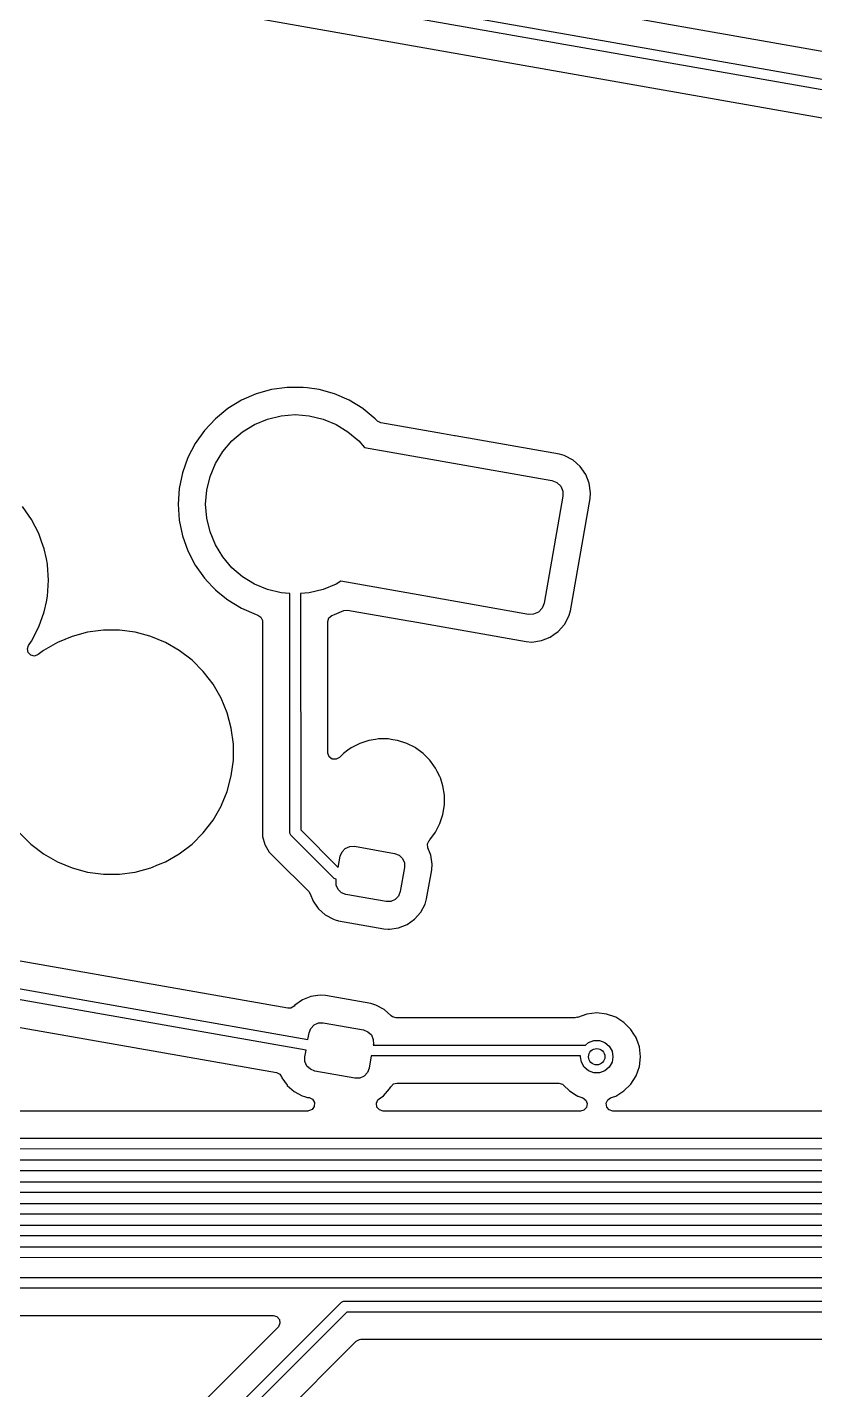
# Model space of a CAD drawing. Header units: millimetres. Extents: x 46 to 4458, y 59 to 1499.
# Drawn here: x 1808.63 to 1823.12, y 883.4 to 908.48 of the extents above; entities that cross this region are included whole.
import ezdxf

# ---------------------------------------------------------------- set-up
doc = ezdxf.new("R2010")
doc.units = ezdxf.units.MM
doc.layers.add('BLACK', color=7, linetype='Continuous')

msp = doc.modelspace()

# ---------------------------------------------------------------- linework, layer by layer
at = {"layer": 'BLACK', "linetype": 'Continuous'}
for p, q in [((1826.11236, 907.52695), (1809.44942, 910.46507)), ((1808.90449, 910.05246), (1826.48339, 906.95329)), ((1826.44899, 906.75822), (1808.87009, 909.85739)), ((1809.24087, 909.28232), (1825.90381, 906.34419)), ((1812.84017, 901.7279), (1812.57034, 901.6107)), ((1813.12345, 901.80727), (1812.84017, 901.7279)), ((1813.12346, 901.80727), (1813.12345, 901.80727)), ((1813.41491, 901.84733), (1813.12346, 901.80727)), ((1813.70911, 901.84733), (1813.41491, 901.84733)), ((1813.41491, 901.84733), (1813.41491, 901.84733)), ((1813.7793, 901.83769), (1813.70911, 901.84733)), ((1813.70911, 901.84733), (1813.70911, 901.84733)), ((1814.00057, 901.80727), (1813.7793, 901.83769)), ((1814.28386, 901.7279), (1814.00057, 901.80727)), ((1814.00057, 901.80727), (1814.00057, 901.80727)), ((1814.00057, 901.80727), (1814.00057, 901.80727)), ((1814.55369, 901.6107), (1814.28386, 901.7279)), ((1812.57033, 901.61069), (1812.31897, 901.45784)), ((1812.57034, 901.6107), (1812.57033, 901.61069)), ((1814.55369, 901.61069), (1814.55369, 901.6107)), ((1814.80506, 901.45784), (1814.55369, 901.61069)), ((1812.09075, 901.27217), (1811.88994, 901.05716)), ((1812.31897, 901.45784), (1812.09075, 901.27217)), ((1812.81293, 901.16699), (1813.05213, 901.26608)), ((1813.05213, 901.26608), (1813.30389, 901.32652)), ((1813.30389, 901.32652), (1813.56201, 901.34683)), ((1813.56201, 901.34683), (1813.82013, 901.32652)), ((1813.82013, 901.32652), (1814.07189, 901.26608)), ((1814.07189, 901.26608), (1814.3111, 901.16699)), ((1814.80506, 901.45783), (1814.80506, 901.45784)), ((1814.81389, 901.45065), (1814.80506, 901.45783)), ((1814.80506, 901.45783), (1814.80506, 901.45783)), ((1815.03326, 901.27218), (1814.81389, 901.45065)), ((1815.03327, 901.27217), (1815.03326, 901.27218)), ((1815.06901, 901.2339), (1815.03327, 901.27217)), ((1815.03327, 901.27217), (1815.03327, 901.27217)), ((1815.07549, 901.22746), (1815.06901, 901.2339)), ((1815.13809, 901.19643), (1815.07549, 901.22746)), ((1811.88994, 901.05716), (1811.72029, 900.81682)), ((1812.39529, 900.86356), (1812.59217, 901.03171)), ((1812.59217, 901.03171), (1812.81293, 901.16699)), ((1814.3111, 901.16699), (1814.53186, 901.03171)), ((1814.53186, 901.03171), (1814.72874, 900.86356)), ((1816.2878, 900.99371), (1815.13809, 901.19643)), ((1816.49304, 900.95752), (1816.2878, 900.99371)), ((1811.72029, 900.81681), (1811.58494, 900.5556)), ((1811.72029, 900.81682), (1811.72029, 900.81681)), ((1812.22713, 900.66668), (1812.39529, 900.86356)), ((1814.72874, 900.86356), (1814.83247, 900.7421)), ((1814.83247, 900.7421), (1816.26571, 900.48938)), ((1816.50275, 900.95581), (1816.49304, 900.95752)), ((1818.42072, 900.61762), (1816.50275, 900.95581)), ((1816.50275, 900.95581), (1816.50275, 900.95581)), ((1811.58494, 900.5556), (1811.48642, 900.27839)), ((1812.09185, 900.44592), (1812.22713, 900.66668)), ((1816.26571, 900.48938), (1816.26571, 900.48938)), ((1816.26571, 900.48938), (1818.28457, 900.1334)), ((1818.42074, 900.61761), (1818.42072, 900.61762)), ((1818.51145, 900.59189), (1818.42074, 900.61761)), ((1818.52013, 900.58942), (1818.51145, 900.59189)), ((1818.67455, 900.50616), (1818.52013, 900.58942)), ((1818.67456, 900.50616), (1818.67455, 900.50616)), ((1818.80561, 900.38953), (1818.67456, 900.50616)), ((1818.67456, 900.50616), (1818.67456, 900.50616)), ((1818.67456, 900.50616), (1818.67456, 900.50616)), ((1811.48642, 900.27838), (1811.42656, 899.99035)), ((1811.48642, 900.27839), (1811.48642, 900.27838)), ((1811.99277, 900.20671), (1812.09185, 900.44592)), ((1818.80562, 900.38953), (1818.80561, 900.38953)), ((1818.83283, 900.35066), (1818.80562, 900.38953)), ((1818.90624, 900.24581), (1818.83283, 900.35066)), ((1818.9069, 900.24417), (1818.90624, 900.24581)), ((1818.97102, 900.08277), (1818.9069, 900.24417)), ((1811.42656, 899.99035), (1811.40649, 899.69683)), ((1811.42656, 899.99035), (1811.42656, 899.99035)), ((1811.93233, 899.95495), (1811.99277, 900.20671)), ((1818.28457, 900.1334), (1818.37548, 900.09805)), ((1818.37548, 900.09805), (1818.44594, 900.0306)), ((1818.44594, 900.0306), (1818.48523, 899.94131)), ((1818.99645, 899.90918), (1818.97102, 900.08277)), ((1818.97102, 900.08277), (1818.97102, 900.08277)), ((1818.97102, 900.08277), (1818.97102, 900.08277)), ((1811.91201, 899.69683), (1811.93233, 899.95495)), ((1818.48736, 899.84379), (1818.14006, 897.87417)), ((1818.48523, 899.94131), (1818.48736, 899.84379)), ((1818.62427, 897.73801), (1818.98894, 899.80613)), ((1818.98894, 899.80613), (1818.99645, 899.90918)), ((1808.70913, 899.41807), (1808.53948, 899.65841)), ((1811.40649, 899.69683), (1811.42656, 899.40332)), ((1811.93233, 899.43872), (1811.91201, 899.69683)), ((1808.70914, 899.41807), (1808.70913, 899.41807)), ((1808.70914, 899.41806), (1808.70914, 899.41807)), ((1808.84449, 899.15685), (1808.70914, 899.41806)), ((1811.42656, 899.40332), (1811.42656, 899.40332)), ((1811.42656, 899.40332), (1811.48642, 899.11529)), ((1811.99277, 899.18696), (1811.93233, 899.43872)), ((1808.89497, 899.01482), (1808.84449, 899.15685)), ((1808.94301, 898.87965), (1808.89497, 899.01482)), ((1811.48642, 899.11529), (1811.48642, 899.11527)), ((1811.48642, 899.11527), (1811.58494, 898.83807)), ((1812.09185, 898.94775), (1811.99277, 899.18696)), ((1808.94301, 898.87963), (1808.94301, 898.87965)), ((1808.9823, 898.69054), (1808.94301, 898.87963)), ((1811.58494, 898.83807), (1811.72029, 898.57686)), ((1812.22713, 898.72699), (1812.09185, 898.94775)), ((1812.39529, 898.53011), (1812.22713, 898.72699)), ((1809.00278, 898.59199), (1808.9823, 898.69054)), ((1809.00286, 898.5916), (1809.00278, 898.59199)), ((1809.00364, 898.58027), (1809.00286, 898.5916)), ((1809.00286, 898.5916), (1809.00286, 898.5916)), ((1809.02294, 898.29809), (1809.00364, 898.58027)), ((1811.72029, 898.57686), (1811.72029, 898.57685)), ((1811.72029, 898.57685), (1811.88994, 898.33651)), ((1812.59217, 898.36196), (1812.39529, 898.53011)), ((1809.00286, 898.00458), (1809.02294, 898.29809)), ((1811.88994, 898.33651), (1811.95011, 898.27209)), ((1811.95011, 898.27209), (1812.04368, 898.1719)), ((1812.81293, 898.22667), (1812.59217, 898.36196)), ((1813.05213, 898.12759), (1812.81293, 898.22667)), ((1814.3111, 898.22667), (1814.07189, 898.12759)), ((1814.39827, 898.2801), (1814.3111, 898.22667)), ((1815.93007, 898.01), (1814.39827, 898.2801)), ((1808.98125, 897.90054), (1809.00286, 898.00458)), ((1812.04368, 898.1719), (1812.09075, 898.1215)), ((1812.09075, 898.1215), (1812.14199, 898.07982)), ((1812.14199, 898.07982), (1812.31896, 897.93583)), ((1813.30389, 898.06715), (1813.05213, 898.12759)), ((1813.46253, 898.05466), (1813.30389, 898.06715)), ((1813.46393, 893.64479), (1813.46253, 898.05466)), ((1813.82013, 898.06715), (1813.66062, 898.05459)), ((1813.66062, 898.05459), (1813.662, 893.70317)), ((1814.07189, 898.12759), (1813.82013, 898.06715)), ((1817.85045, 897.67138), (1815.93007, 898.01)), ((1815.93007, 898.01), (1815.93007, 898.01)), ((1808.84449, 897.43932), (1808.94301, 897.71653)), ((1808.94301, 897.71654), (1808.98125, 897.90054)), ((1808.94301, 897.71653), (1808.94301, 897.71654)), ((1808.94301, 897.71654), (1808.94301, 897.71654)), ((1812.31896, 897.93583), (1812.31896, 897.93583)), ((1812.31896, 897.93583), (1812.31897, 897.93583)), ((1812.31897, 897.93583), (1812.57033, 897.78297)), ((1812.57033, 897.78297), (1812.57034, 897.78297)), ((1812.57034, 897.78297), (1812.84017, 897.66577)), ((1814.28385, 897.66577), (1814.45643, 897.74073)), ((1814.45643, 897.74073), (1814.52576, 897.74938)), ((1814.52576, 897.74938), (1814.52737, 897.74911)), ((1814.52737, 897.74911), (1814.59031, 897.73801)), ((1814.59031, 897.73801), (1815.68914, 897.54426)), ((1818.03725, 897.7128), (1817.94797, 897.67351)), ((1818.10471, 897.78326), (1818.03725, 897.7128)), ((1818.14006, 897.87417), (1818.10471, 897.78326)), ((1818.59608, 897.63861), (1818.62427, 897.73801)), ((1812.84017, 897.66577), (1812.87096, 897.65714)), ((1812.87096, 897.65714), (1812.93021, 897.6201)), ((1812.93021, 897.6201), (1812.96002, 897.55691)), ((1812.96002, 897.55691), (1812.96151, 897.53774)), ((1812.96151, 897.53774), (1812.96151, 893.75097)), ((1814.16251, 897.53774), (1814.1822, 897.60478)), ((1814.16251, 895.12522), (1814.16251, 897.53774)), ((1814.1822, 897.60478), (1814.235, 897.65053)), ((1814.235, 897.65053), (1814.25306, 897.65714)), ((1814.25306, 897.65714), (1814.28385, 897.66577)), ((1815.68914, 897.54426), (1815.68915, 897.54426)), ((1815.68915, 897.54426), (1815.69543, 897.54315)), ((1815.69543, 897.54315), (1815.69543, 897.54315)), ((1815.69543, 897.54315), (1817.81278, 897.1698)), ((1817.94797, 897.67351), (1817.85045, 897.67138)), ((1818.39619, 897.35313), (1818.51282, 897.48419)), ((1818.51282, 897.48419), (1818.59608, 897.63861)), ((1808.70914, 897.17811), (1808.84449, 897.43932)), ((1809.45547, 897.26492), (1809.18367, 897.15234)), ((1809.73967, 897.34108), (1809.45547, 897.26492)), ((1810.03135, 897.37948), (1809.73967, 897.34108)), ((1810.03136, 897.37948), (1810.03135, 897.37948)), ((1810.32557, 897.37948), (1810.03136, 897.37948)), ((1810.03136, 897.37948), (1810.03136, 897.37948)), ((1810.32558, 897.37948), (1810.32557, 897.37948)), ((1810.61726, 897.34108), (1810.32558, 897.37948)), ((1810.32558, 897.37948), (1810.32558, 897.37948)), ((1810.61727, 897.34108), (1810.61726, 897.34108)), ((1810.61727, 897.34107), (1810.61727, 897.34108)), ((1810.88789, 897.26856), (1810.61727, 897.34107)), ((1810.90146, 897.26492), (1810.88789, 897.26856)), ((1811.17326, 897.15234), (1810.90146, 897.26492)), ((1818.09433, 897.18967), (1818.25247, 897.2525)), ((1818.25247, 897.2525), (1818.31658, 897.29738)), ((1818.31658, 897.29738), (1818.39619, 897.35313)), ((1808.63131, 897.03556), (1808.65378, 897.09969)), ((1808.64697, 896.96747), (1808.63131, 897.03556)), ((1808.69696, 896.91865), (1808.64697, 896.96747)), ((1808.65378, 897.09969), (1808.70914, 897.17811)), ((1808.92887, 897.00523), (1808.83057, 896.92981)), ((1808.92888, 897.00524), (1808.92887, 897.00523)), ((1809.18366, 897.15233), (1808.92888, 897.00524)), ((1809.18367, 897.15234), (1809.18366, 897.15233)), ((1811.17328, 897.15233), (1811.17326, 897.15234)), ((1811.42806, 897.00524), (1811.17328, 897.15233)), ((1811.42806, 897.00523), (1811.42806, 897.00524)), ((1811.42807, 897.00523), (1811.42806, 897.00523)), ((1811.42806, 897.00523), (1811.42806, 897.00523)), ((1811.66148, 896.82613), (1811.42807, 897.00523)), ((1811.42807, 897.00523), (1811.42807, 897.00523)), ((1817.81278, 897.1698), (1817.91584, 897.1623)), ((1817.91584, 897.1623), (1818.08943, 897.18772)), ((1818.08943, 897.18772), (1818.09433, 897.18967)), ((1808.7654, 896.90461), (1808.69696, 896.91865)), ((1808.83057, 896.92981), (1808.7654, 896.90461)), ((1811.66148, 896.82612), (1811.66148, 896.82613)), ((1811.86951, 896.61809), (1811.66148, 896.82612)), ((1811.86952, 896.61809), (1811.86951, 896.61809)), ((1811.98125, 896.47248), (1811.86952, 896.61809)), ((1812.04862, 896.38467), (1811.98125, 896.47248)), ((1812.04863, 896.38467), (1812.04862, 896.38467)), ((1812.19572, 896.12989), (1812.04863, 896.38467)), ((1812.19573, 896.12987), (1812.19572, 896.12989)), ((1812.30831, 895.85807), (1812.19573, 896.12987)), ((1812.30832, 895.85806), (1812.30831, 895.85807)), ((1812.38447, 895.57388), (1812.30832, 895.85806)), ((1812.42287, 895.28218), (1812.38447, 895.57388)), ((1812.42287, 894.98797), (1812.42287, 895.28218)), ((1814.5914, 895.21556), (1814.53162, 895.17212)), ((1814.74925, 895.29599), (1814.5914, 895.21556)), ((1814.91773, 895.35073), (1814.74925, 895.29599)), ((1814.74925, 895.29599), (1814.74925, 895.29599)), ((1815.03657, 895.36955), (1814.91773, 895.35073)), ((1815.09271, 895.37844), (1815.03657, 895.36955)), ((1815.26987, 895.37844), (1815.09271, 895.37844)), ((1815.35608, 895.36479), (1815.26987, 895.37844)), ((1815.44485, 895.35073), (1815.35608, 895.36479)), ((1815.61333, 895.29599), (1815.44485, 895.35073)), ((1815.76618, 895.2181), (1815.61333, 895.29599)), ((1815.61333, 895.29599), (1815.61333, 895.29599)), ((1815.77118, 895.21556), (1815.76618, 895.2181)), ((1815.9145, 895.11143), (1815.77118, 895.21556)), ((1812.38447, 894.69628), (1812.42287, 894.98797)), ((1814.16283, 895.11638), (1814.16251, 895.12522)), ((1814.18724, 895.05091), (1814.16283, 895.11638)), ((1814.24318, 895.00904), (1814.18724, 895.05091)), ((1814.31287, 895.00406), (1814.24318, 895.00904)), ((1814.37419, 895.03754), (1814.31287, 895.00406)), ((1814.44807, 895.11142), (1814.37419, 895.03754)), ((1814.44808, 895.11143), (1814.44807, 895.11142)), ((1814.44807, 895.11142), (1814.44807, 895.11142)), ((1814.53162, 895.17212), (1814.44808, 895.11143)), ((1816.03977, 894.98616), (1815.9145, 895.11143)), ((1816.1439, 894.84283), (1816.03977, 894.98616)), ((1816.17519, 894.78144), (1816.1439, 894.84283)), ((1816.22433, 894.68499), (1816.17519, 894.78144)), ((1812.30832, 894.41209), (1812.38447, 894.69628)), ((1816.22433, 894.68498), (1816.22433, 894.68499)), ((1816.23149, 894.66297), (1816.22433, 894.68498)), ((1816.27908, 894.5165), (1816.23149, 894.66297)), ((1816.30679, 894.34152), (1816.27908, 894.5165)), ((1812.20322, 894.15836), (1812.30831, 894.41208)), ((1812.30831, 894.41208), (1812.30832, 894.41209)), ((1812.30831, 894.41208), (1812.30831, 894.41208)), ((1816.30679, 894.16436), (1816.30679, 894.34152)), ((1812.04862, 893.88548), (1812.19573, 894.14027)), ((1812.19573, 894.14027), (1812.20322, 894.15836)), ((1816.22433, 893.8209), (1816.27908, 893.98939)), ((1816.27908, 893.98939), (1816.30679, 894.16436)), ((1811.86952, 893.65207), (1812.04862, 893.88548)), ((1812.96151, 893.75097), (1812.96151, 893.75095)), ((1812.96151, 893.75095), (1812.96151, 893.58524)), ((1813.662, 893.70317), (1814.35357, 893.01399)), ((1816.1439, 893.66305), (1816.22433, 893.8209)), ((1808.48742, 893.65206), (1808.69545, 893.44403)), ((1811.66148, 893.44403), (1811.86952, 893.65207)), ((1812.96151, 893.58524), (1812.96151, 893.58524)), ((1812.96151, 893.58524), (1813.00243, 893.43251)), ((1813.47886, 893.60874), (1813.46393, 893.64479)), ((1813.4913, 893.59359), (1813.47886, 893.60874)), ((1814.27684, 892.81076), (1813.4913, 893.59359)), ((1815.99504, 893.44512), (1816.02722, 893.50714)), ((1816.02722, 893.50714), (1816.02906, 893.50902)), ((1816.02906, 893.50902), (1816.03977, 893.51972)), ((1816.03977, 893.51973), (1816.1439, 893.66305)), ((1816.03977, 893.51972), (1816.03977, 893.51973)), ((1816.03977, 893.51973), (1816.03977, 893.51973)), ((1813.42407, 890.42036), (1796.76113, 893.35848)), ((1808.69545, 893.44403), (1808.69546, 893.44403)), ((1808.69546, 893.44403), (1808.79128, 893.3705)), ((1808.79128, 893.3705), (1808.92887, 893.26492)), ((1808.92887, 893.26492), (1808.92888, 893.26492)), ((1808.92888, 893.26492), (1809.18366, 893.11782)), ((1811.17327, 893.11782), (1811.42806, 893.26492)), ((1811.42806, 893.26492), (1811.66148, 893.44403)), ((1813.00243, 893.43251), (1813.00822, 893.4225)), ((1813.00822, 893.4225), (1813.00822, 893.42249)), ((1813.00822, 893.42249), (1813.00822, 893.42249)), ((1813.00822, 893.42249), (1813.08149, 893.29559)), ((1813.08149, 893.29559), (1813.08149, 893.29558)), ((1813.08149, 893.29558), (1813.20036, 893.17671)), ((1814.35357, 893.01399), (1814.38984, 893.21968)), ((1814.38984, 893.21968), (1814.42166, 893.3015)), ((1814.42166, 893.3015), (1814.48237, 893.36492)), ((1814.48237, 893.36492), (1814.56272, 893.40028)), ((1814.56272, 893.40028), (1814.65049, 893.40219)), ((1814.65049, 893.40219), (1815.3891, 893.27195)), ((1815.3891, 893.27195), (1815.47092, 893.24014)), ((1815.47092, 893.24014), (1815.53434, 893.17943)), ((1816.0015, 893.37555), (1815.99504, 893.44512)), ((1816.05558, 893.23942), (1816.0015, 893.37555)), ((1816.08016, 893.07162), (1816.05558, 893.23942)), ((1809.18366, 893.11782), (1809.18367, 893.11781)), ((1809.18367, 893.11781), (1809.45547, 893.00523)), ((1809.45547, 893.00523), (1809.45547, 893.00523)), ((1809.45547, 893.00523), (1809.45548, 893.00523)), ((1809.45548, 893.00523), (1809.73967, 892.92908)), ((1810.61727, 892.92908), (1810.90145, 893.00523)), ((1810.90145, 893.00523), (1811.04787, 893.06587)), ((1811.04787, 893.06587), (1811.17326, 893.11781)), ((1811.17326, 893.11781), (1811.17327, 893.11782)), ((1811.17326, 893.11781), (1811.17326, 893.11781)), ((1813.20036, 893.17671), (1813.20037, 893.17671)), ((1813.20037, 893.17671), (1813.809, 892.56807)), ((1815.57161, 893.0113), (1815.49347, 892.56814)), ((1815.53434, 893.17943), (1815.5697, 893.09907)), ((1815.5697, 893.09907), (1815.57161, 893.0113)), ((1815.97797, 892.43362), (1816.0729, 892.972)), ((1816.0729, 892.972), (1816.08016, 893.07162)), ((1813.7607, 889.65162), (1796.18177, 892.75065)), ((1796.21617, 892.94572), (1813.79509, 889.84669)), ((1809.73967, 892.92908), (1810.03136, 892.89068)), ((1810.03136, 892.89068), (1810.03137, 892.89068)), ((1810.03137, 892.89068), (1810.32557, 892.89068)), ((1810.32557, 892.89068), (1810.61727, 892.92908)), ((1810.32557, 892.89068), (1810.32557, 892.89068)), ((1814.31289, 892.79583), (1814.27684, 892.81076)), ((1814.3117, 892.77652), (1814.31507, 892.79562)), ((1814.31362, 892.68875), (1814.3117, 892.77652)), ((1814.31507, 892.79562), (1814.31289, 892.79583)), ((1813.809, 892.56807), (1813.83656, 892.52617)), ((1813.83656, 892.52617), (1813.89034, 892.39079)), ((1814.34897, 892.60839), (1814.31362, 892.68875)), ((1814.41239, 892.54768), (1814.34897, 892.60839)), ((1814.49421, 892.51586), (1814.41239, 892.54768)), ((1815.23282, 892.38563), (1814.49421, 892.51586)), ((1815.46165, 892.48632), (1815.40094, 892.4229)), ((1815.49347, 892.56814), (1815.46165, 892.48632)), ((1813.89034, 892.39079), (1813.89035, 892.39078)), ((1813.89035, 892.39078), (1813.89035, 892.39078)), ((1813.89035, 892.39078), (1813.9716, 892.27474)), ((1813.9716, 892.27474), (1813.98762, 892.25186)), ((1813.98762, 892.25186), (1813.98763, 892.25185)), ((1813.98763, 892.25185), (1814.11432, 892.13911)), ((1815.32059, 892.38754), (1815.23282, 892.38563)), ((1815.40094, 892.4229), (1815.32059, 892.38754)), ((1815.87023, 892.18825), (1815.95072, 892.33753)), ((1815.95072, 892.33753), (1815.97797, 892.43362)), ((1796.55258, 892.17573), (1813.21552, 889.2376)), ((1814.11432, 892.13911), (1814.11432, 892.13911)), ((1814.11432, 892.13911), (1814.11432, 892.1391)), ((1814.11432, 892.1391), (1814.2636, 892.05861)), ((1814.2636, 892.05861), (1814.2955, 892.04957)), ((1814.2955, 892.04957), (1814.35967, 892.03137)), ((1814.35967, 892.03137), (1814.35968, 892.03136)), ((1814.35968, 892.03136), (1814.35969, 892.03136)), ((1814.35969, 892.03136), (1815.19352, 891.88434)), ((1815.46094, 891.90166), (1815.61855, 891.96428)), ((1815.61855, 891.96428), (1815.75748, 892.06155)), ((1815.75748, 892.06155), (1815.87023, 892.18825)), ((1815.19352, 891.88434), (1815.27321, 891.87853)), ((1815.27321, 891.87853), (1815.29313, 891.87708)), ((1815.29313, 891.87708), (1815.46094, 891.90166)), ((1815.29313, 891.87708), (1815.29313, 891.87708)), ((1815.29313, 891.87708), (1815.29313, 891.87708)), ((1813.53823, 890.46003), (1813.47895, 890.42304)), ((1813.55279, 890.4764), (1813.53823, 890.46003)), ((1813.69172, 890.57368), (1813.55279, 890.4764)), ((1813.55279, 890.4764), (1813.55279, 890.4764)), ((1813.84933, 890.63629), (1813.69172, 890.57368)), ((1813.84934, 890.63629), (1813.84933, 890.63629)), ((1814.01714, 890.66087), (1813.84934, 890.63629)), ((1814.11675, 890.65362), (1814.01714, 890.66087)), ((1814.95058, 890.50659), (1814.11675, 890.65362)), ((1814.9506, 890.50659), (1814.95058, 890.50659)), ((1815.04667, 890.47934), (1814.9506, 890.50659)), ((1815.19595, 890.39885), (1815.04667, 890.47934)), ((1815.04667, 890.47934), (1815.04667, 890.47934)), ((1815.04667, 890.47934), (1815.04667, 890.47934)), ((1813.47895, 890.42304), (1813.42407, 890.42036)), ((1815.32265, 890.2861), (1815.19595, 890.39885)), ((1815.32804, 890.2813), (1815.32265, 890.2861)), ((1815.32265, 890.2861), (1815.32265, 890.2861)), ((1815.32814, 890.28141), (1815.32804, 890.2813)), ((1815.34823, 890.26423), (1815.32814, 890.28141)), ((1815.41527, 890.24454), (1815.34823, 890.26423)), ((1818.70707, 890.24454), (1815.41527, 890.24454)), ((1818.75158, 890.2547), (1818.70707, 890.24454)), ((1818.75203, 890.25343), (1818.75158, 890.2547)), ((1818.92886, 890.3153), (1818.75203, 890.25343)), ((1818.92887, 890.31531), (1818.92886, 890.3153)), ((1819.10812, 890.3355), (1818.92887, 890.31531)), ((1819.28737, 890.31531), (1819.10812, 890.3355)), ((1819.10812, 890.3355), (1819.10812, 890.3355)), ((1819.45764, 890.25573), (1819.28737, 890.31531)), ((1819.28737, 890.31531), (1819.28737, 890.31531)), ((1819.5334, 890.20812), (1819.45764, 890.25573)), ((1819.61038, 890.15975), (1819.5334, 890.20812)), ((1813.79509, 889.84669), (1813.8168, 889.96981)), ((1813.8168, 889.96981), (1813.84862, 890.05164)), ((1813.84862, 890.05164), (1813.90933, 890.11505)), ((1813.90933, 890.11505), (1813.98969, 890.15041)), ((1813.98969, 890.15041), (1814.07746, 890.15233)), ((1814.07746, 890.15233), (1814.81606, 890.02209)), ((1814.81606, 890.02209), (1814.89788, 889.99027)), ((1814.89788, 889.99027), (1814.9613, 889.92956)), ((1819.73794, 890.0322), (1819.61038, 890.15975)), ((1819.79153, 889.94691), (1819.73794, 890.0322)), ((1819.8327, 889.88139), (1819.79153, 889.94691)), ((1814.9613, 889.92956), (1814.99666, 889.84921)), ((1814.99857, 889.76144), (1814.99521, 889.74239)), ((1814.99521, 889.74239), (1818.90361, 889.74401)), ((1814.99666, 889.84921), (1814.99857, 889.76144)), ((1818.90361, 889.74401), (1818.95812, 889.78975)), ((1818.95812, 889.78975), (1819.05603, 889.82538)), ((1819.05603, 889.82538), (1819.16021, 889.82538)), ((1819.16021, 889.82538), (1819.25812, 889.78975)), ((1819.25812, 889.78975), (1819.33793, 889.72277)), ((1819.33793, 889.72277), (1819.39003, 889.63254)), ((1819.83391, 889.87946), (1819.8327, 889.88139)), ((1819.86332, 889.7954), (1819.83391, 889.87946)), ((1819.89349, 889.70919), (1819.86332, 889.7954)), ((1819.91368, 889.52994), (1819.89349, 889.70919)), ((1819.89349, 889.70919), (1819.89349, 889.70919)), ((1813.73866, 889.52665), (1813.7607, 889.65162)), ((1813.74058, 889.43888), (1813.73866, 889.52665)), ((1813.77593, 889.35853), (1813.74058, 889.43888)), ((1814.96028, 889.54429), (1814.92043, 889.31827)), ((1818.81093, 889.54588), (1814.96028, 889.54429)), ((1818.80812, 889.52994), (1818.81093, 889.54588)), ((1818.82621, 889.42733), (1818.80812, 889.52994)), ((1819.39003, 889.63254), (1819.40812, 889.52994)), ((1819.40812, 889.52994), (1819.39003, 889.42733)), ((1819.89349, 889.35069), (1819.91368, 889.52993)), ((1819.91368, 889.52993), (1819.91368, 889.52994)), ((1813.21552, 889.2376), (1813.27812, 889.20658)), ((1813.27812, 889.20658), (1813.30922, 889.16127)), ((1813.83935, 889.29782), (1813.77593, 889.35853)), ((1813.92117, 889.266), (1813.83935, 889.29782)), ((1814.65978, 889.13576), (1813.92117, 889.266)), ((1814.88861, 889.23645), (1814.8279, 889.17303)), ((1814.92043, 889.31827), (1814.88861, 889.23645)), ((1818.87831, 889.3371), (1818.82621, 889.42733)), ((1818.95812, 889.27013), (1818.87831, 889.3371)), ((1819.05603, 889.2345), (1818.95812, 889.27013)), ((1819.16021, 889.2345), (1819.05603, 889.2345)), ((1819.25812, 889.27013), (1819.16021, 889.2345)), ((1819.33793, 889.3371), (1819.25812, 889.27013)), ((1819.39003, 889.42733), (1819.33793, 889.3371)), ((1819.83391, 889.18042), (1819.89349, 889.35068)), ((1819.89349, 889.35068), (1819.89349, 889.35069)), ((1813.30922, 889.16127), (1813.31196, 889.15437)), ((1813.31196, 889.15437), (1813.31731, 889.14091)), ((1813.31731, 889.14091), (1813.41307, 889.00415)), ((1813.41307, 889.00415), (1813.41459, 889.00199)), ((1813.41459, 889.00199), (1813.41459, 889.00199)), ((1813.41459, 889.00199), (1813.54128, 888.88924)), ((1814.74755, 889.13768), (1814.65978, 889.13576)), ((1814.8279, 889.17303), (1814.74755, 889.13768)), ((1815.18444, 888.81169), (1815.29719, 888.93838)), ((1815.29719, 888.93838), (1815.31877, 888.9784)), ((1815.31877, 888.9784), (1815.36791, 889.02806)), ((1815.36791, 889.02806), (1815.42791, 889.04354)), ((1815.42791, 889.04354), (1818.41107, 889.04354)), ((1818.41107, 889.04354), (1818.47811, 889.02386)), ((1818.47811, 889.02386), (1818.49875, 889.00723)), ((1818.49875, 889.00723), (1818.60586, 888.90012)), ((1819.61038, 888.90012), (1819.73794, 889.02768)), ((1819.73794, 889.02768), (1819.83391, 889.18042)), ((1813.54128, 888.88924), (1813.54128, 888.88924)), ((1813.54128, 888.88924), (1813.54128, 888.88924)), ((1813.54128, 888.88924), (1813.69056, 888.80875)), ((1813.69056, 888.80875), (1813.73259, 888.79683)), ((1813.73259, 888.79683), (1813.78664, 888.7815)), ((1813.78664, 888.7815), (1813.78664, 888.7815)), ((1813.78664, 888.7815), (1813.78665, 888.7815)), ((1813.78665, 888.7815), (1813.78666, 888.7815)), ((1813.78666, 888.7815), (1813.81468, 888.77655)), ((1813.81468, 888.77655), (1813.87729, 888.74553)), ((1813.87729, 888.74553), (1813.91318, 888.68558)), ((1813.91318, 888.68558), (1813.91096, 888.61575)), ((1815.05331, 888.67208), (1815.08234, 888.73564)), ((1815.08234, 888.73564), (1815.10493, 888.75601)), ((1815.10493, 888.75601), (1815.10531, 888.75628)), ((1815.10531, 888.75628), (1815.18444, 888.81169)), ((1818.60586, 888.90012), (1818.7281, 888.82331)), ((1818.7281, 888.82331), (1818.7586, 888.80415)), ((1818.7586, 888.80415), (1818.85196, 888.77148)), ((1818.85196, 888.77148), (1818.90874, 888.73076)), ((1818.90874, 888.73076), (1818.93448, 888.6658)), ((1819.2825, 888.67208), (1819.31152, 888.73564)), ((1819.31152, 888.73564), (1819.36428, 888.77148)), ((1819.36428, 888.77148), (1819.40065, 888.78421)), ((1819.40065, 888.78421), (1819.45764, 888.80415)), ((1819.45764, 888.80415), (1819.61038, 888.90012)), ((1813.79315, 888.53044), (1785.40822, 888.53044)), ((1813.8069, 888.5312), (1813.79315, 888.53044)), ((1813.87134, 888.5582), (1813.8069, 888.5312)), ((1813.91096, 888.61575), (1813.87134, 888.5582)), ((1815.06326, 888.60293), (1815.05331, 888.67208)), ((1815.10901, 888.55012), (1815.06326, 888.60293)), ((1815.17605, 888.53044), (1815.10901, 888.55012)), ((1818.81101, 888.53044), (1815.17605, 888.53044)), ((1818.87264, 888.54684), (1818.81101, 888.53044)), ((1818.92103, 888.59724), (1818.87264, 888.54684)), ((1818.93448, 888.6658), (1818.92103, 888.59724)), ((1819.29244, 888.60293), (1819.2825, 888.67208)), ((1819.33819, 888.55012), (1819.29244, 888.60293)), ((1819.40523, 888.53044), (1819.33819, 888.55012)), ((1824.97014, 888.53044), (1819.40523, 888.53044)), ((1785.15143, 888.02802), (1825.23151, 888.02994)), ((1825.28975, 887.83186), (1785.10812, 887.82994)), ((1825.45543, 887.43186), (1784.90812, 887.42994)), ((1784.95143, 887.62802), (1825.3972, 887.62994)), ((1784.55143, 887.22802), (1825.56289, 887.22994)), ((1825.62112, 887.03186), (1784.50812, 887.02994)), ((1784.24175, 886.82802), (1825.72857, 886.82994)), ((1784.07607, 886.42802), (1825.89426, 886.42994)), ((1825.78681, 886.63186), (1784.19844, 886.62994)), ((1825.95249, 886.23186), (1784.03276, 886.22994)), ((1783.91038, 886.02802), (1826.05995, 886.02994)), ((1826.11818, 885.83186), (1783.86707, 885.82994)), ((1792.81821, 885.46532), (1830.64196, 885.46724)), ((1830.70021, 885.26916), (1792.87646, 885.26725)), ((1809.3412, 879.94136), (1814.39829, 885.00065)), ((1814.39829, 885.00065), (1814.41345, 885.01309)), ((1814.41345, 885.01309), (1814.44949, 885.02802)), ((1814.44949, 885.02802), (1830.86933, 885.02993)), ((1800.02823, 884.76674), (1813.15721, 884.76674)), ((1814.50773, 884.82994), (1809.4812, 879.80122)), ((1813.15721, 884.76674), (1813.22425, 884.74706)), ((1813.22425, 884.74706), (1813.27001, 884.69425)), ((1813.27001, 884.69425), (1813.27995, 884.6251)), ((1830.92763, 884.83186), (1814.50773, 884.82994)), ((1813.24489, 884.55506), (1809.35178, 880.66195)), ((1813.25092, 884.56154), (1813.24489, 884.55506)), ((1813.27995, 884.6251), (1813.25092, 884.56154)), ((1810.19895, 879.81065), (1814.68142, 884.29312)), ((1814.68142, 884.29312), (1814.74274, 884.3266)), ((1814.74274, 884.3266), (1814.7691, 884.32944)), ((1814.7691, 884.32944), (1830.82145, 884.32944))]:
    msp.add_line(p, q, dxfattribs=at)
at = {"layer": 'BLACK'}
msp.add_circle((1819.10812, 889.52994), 0.15, dxfattribs=at)

doc.saveas('drawing.dxf')
